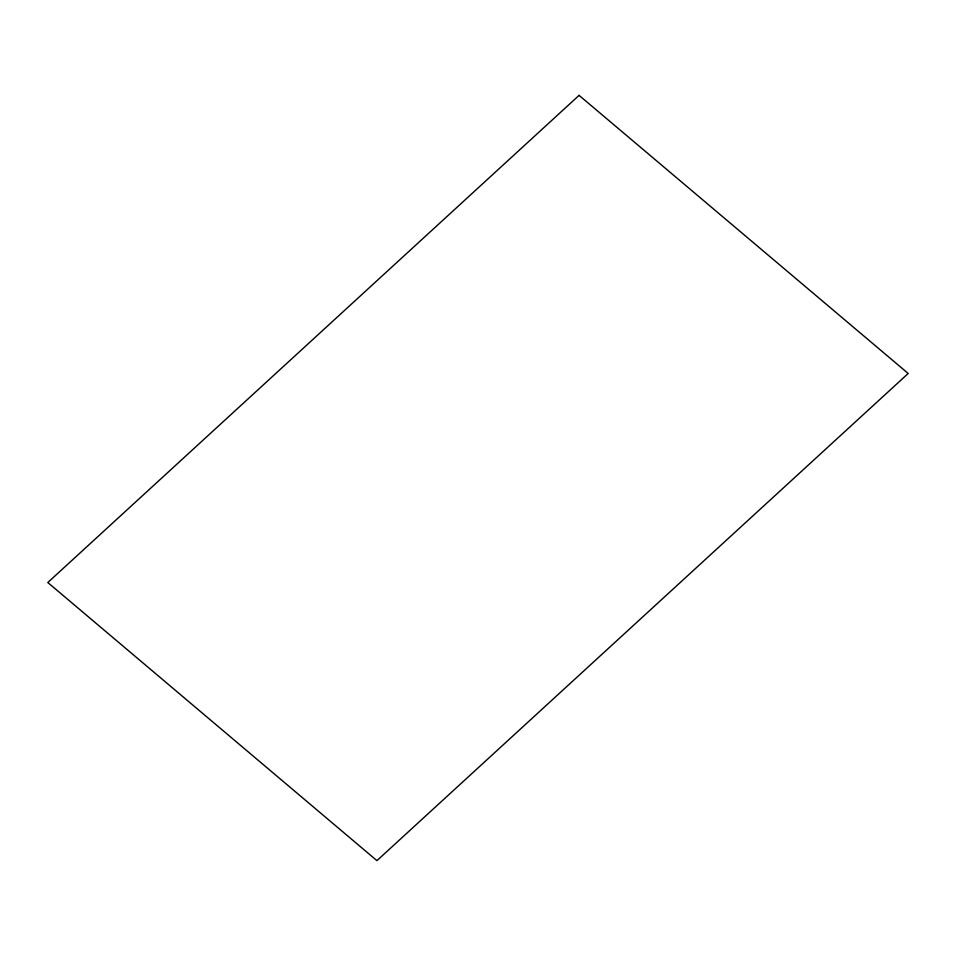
<?xml version="1.0" encoding="UTF-8"?>
<svg xmlns="http://www.w3.org/2000/svg" width="956" height="956" viewBox="0 0 956 956"><rect width="100%" height="100%" fill="white"/><g stroke="black" fill="none" stroke-linecap="round" stroke-linejoin="round"><path stroke-width="1.43" d="M579.073 95.361L47.8 582.527L376.927 860.639L908.2 373.473L579.073 95.361"/></g></svg>
